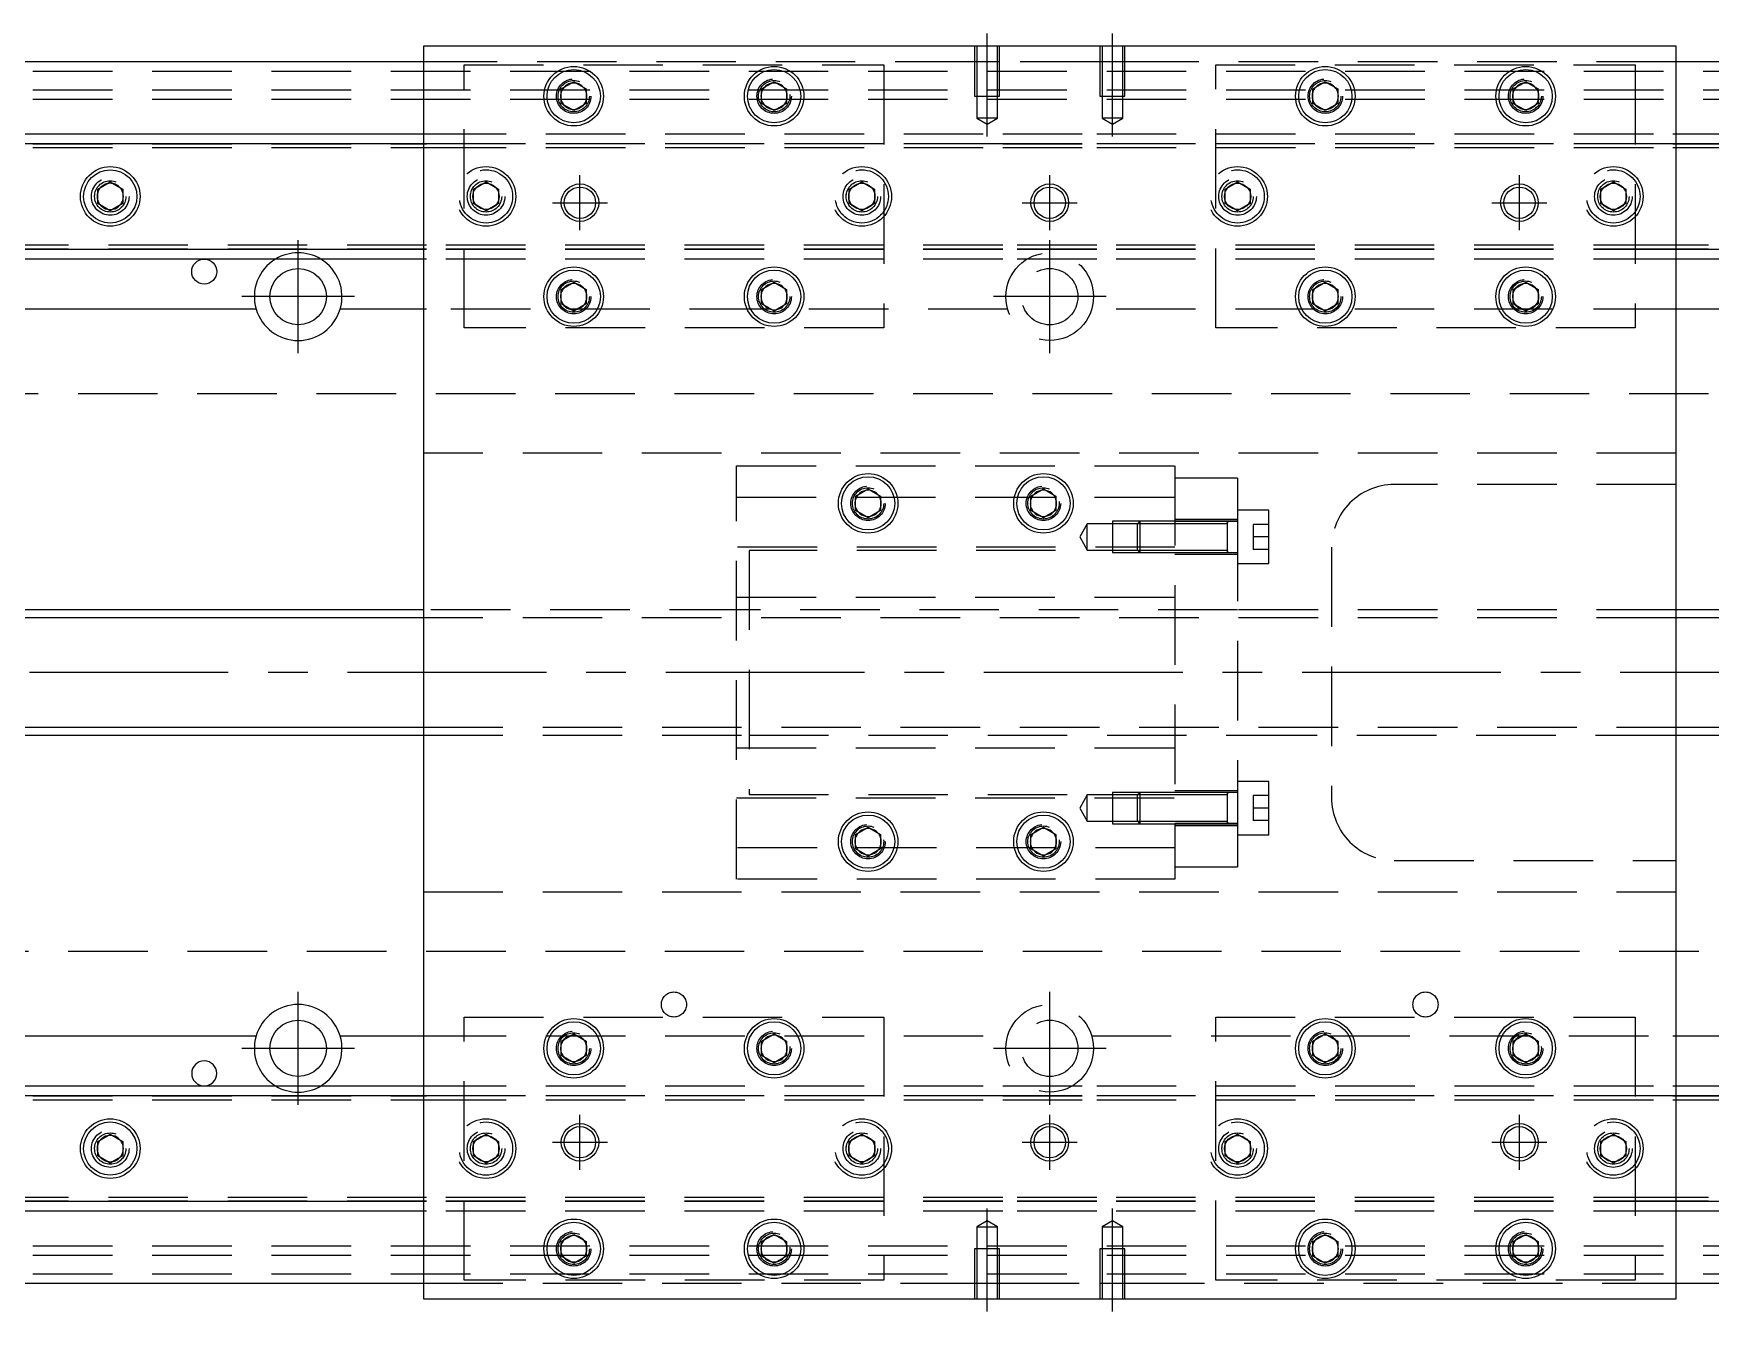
# Model space of a CAD drawing. Extents: x -20 to 1041, y -281 to 102.
# Drawn here: x 247.8 to 515.5, y -102 to 102 of the extents above; entities that cross this region are included whole.
import ezdxf

# ---------------------------------------------------------------- set-up
doc = ezdxf.new("R2010")
doc.units = 0
doc.linetypes.add('CENTER', pattern=[50.8, 31.75, -6.35, 6.35, -6.35])
doc.linetypes.add('DASHED', pattern=[19.05, 12.7, -6.35])
doc.layers.get('0').update_dxf_attribs({"linetype": 'CONTINUOUS'})
doc.layers.add('CENTER', color=1, linetype='CENTER')

msp = doc.modelspace()

# ---------------------------------------------------------------- linework, layer by layer
at = {"color": 7, "linetype": 'CONTINUOUS'}
for p, q in [((510, 100), (310, 100)), ((310, 100), (310, -100)), ((510, -100), (510, 100)), ((310, 97.5), (0, 97.5)), ((820, 97.5), (510, 97.5)), ((332, 93.1547), (334, 94.309402)), ((334, 94.309402), (336, 93.1547)), ((364, 93.1547), (366, 94.309402)), ((366, 94.309402), (368, 93.1547)), ((452, 93.1547), (454, 94.309402)), ((454, 94.309402), (456, 93.1547)), ((484, 93.1547), (486, 94.309402)), ((486, 94.309402), (488, 93.1547)), ((332, 90.8453), (332, 93.1547)), ((336, 93.1547), (336, 90.8453)), ((364, 90.8453), (364, 93.1547)), ((368, 93.1547), (368, 90.8453)), ((452, 90.8453), (452, 93.1547)), ((456, 93.1547), (456, 90.8453)), ((484, 90.8453), (484, 93.1547)), ((488, 93.1547), (488, 90.8453)), ((334, 89.690598), (332, 90.8453)), ((336, 90.8453), (334, 89.690598)), ((366, 89.690598), (364, 90.8453)), ((368, 90.8453), (366, 89.690598)), ((454, 89.690598), (452, 90.8453)), ((456, 90.8453), (454, 89.690598)), ((486, 89.690598), (484, 90.8453)), ((488, 90.8453), (486, 89.690598)), ((0, 86), (310, 86)), ((510, 86), (820, 86)), ((0, 84.460392), (310, 84.460392)), ((510, 84.460392), (820, 84.460392)), ((258, 77.1547), (260, 78.309402)), ((260, 78.309402), (262, 77.1547)), ((258, 74.8453), (258, 77.1547)), ((262, 77.1547), (262, 74.8453)), ((260, 73.690598), (258, 74.8453)), ((262, 74.8453), (260, 73.690598)), ((310, 67.539608), (0, 67.539608)), ((820, 67.539608), (510, 67.539608)), ((310, 66), (0, 66)), ((820, 66), (510, 66)), ((332, 61.1547), (334, 62.309402)), ((334, 62.309402), (336, 61.1547)), ((364, 61.1547), (366, 62.309402)), ((366, 62.309402), (368, 61.1547)), ((452, 61.1547), (454, 62.309402)), ((454, 62.309402), (456, 61.1547)), ((484, 61.1547), (486, 62.309402)), ((486, 62.309402), (488, 61.1547)), ((332, 58.8453), (332, 61.1547)), ((336, 61.1547), (336, 58.8453)), ((364, 58.8453), (364, 61.1547)), ((368, 61.1547), (368, 58.8453)), ((452, 58.8453), (452, 61.1547)), ((456, 61.1547), (456, 58.8453)), ((484, 58.8453), (484, 61.1547)), ((488, 61.1547), (488, 58.8453)), ((283.291796, 58), (176.708204, 58)), ((310, 58), (296.708204, 58)), ((334, 57.690598), (332, 58.8453)), ((336, 58.8453), (334, 57.690598)), ((366, 57.690598), (364, 58.8453)), ((368, 58.8453), (366, 57.690598)), ((454, 57.690598), (452, 58.8453)), ((456, 58.8453), (454, 57.690598)), ((486, 57.690598), (484, 58.8453)), ((488, 58.8453), (486, 57.690598)), ((523.291796, 58), (510, 58)), ((379, 28.1547), (381, 29.309402)), ((379, 25.8453), (379, 28.1547)), ((381, 29.309402), (383, 28.1547)), ((383, 28.1547), (383, 25.8453)), ((407, 28.1547), (409, 29.309402)), ((407, 25.8453), (407, 28.1547)), ((409, 29.309402), (411, 28.1547)), ((411, 28.1547), (411, 25.8453)), ((381, 24.690598), (379, 25.8453)), ((383, 25.8453), (381, 24.690598)), ((409, 24.690598), (407, 25.8453)), ((411, 25.8453), (409, 24.690598)), ((310, 10), (28, 10)), ((763, 10), (510, 10)), ((28, -10), (310, -10)), ((510, -10), (763, -10)), ((438.4, -19.550636), (438.4, -19.15063)), ((438.4, -24.15064), (438.4, -23.750636)), ((379, -25.8453), (381, -24.690598)), ((379, -28.1547), (379, -25.8453)), ((381, -24.690598), (383, -25.8453)), ((383, -25.8453), (383, -28.1547)), ((407, -25.8453), (409, -24.690598)), ((407, -28.1547), (407, -25.8453)), ((409, -24.690598), (411, -25.8453)), ((411, -25.8453), (411, -28.1547)), ((381, -29.309402), (379, -28.1547)), ((383, -28.1547), (381, -29.309402)), ((409, -29.309402), (407, -28.1547)), ((411, -28.1547), (409, -29.309402)), ((176.708204, -58), (283.291796, -58)), ((296.708204, -58), (310, -58)), ((332, -58.8453), (334, -57.690598)), ((332, -61.1547), (332, -58.8453)), ((334, -57.690598), (336, -58.8453)), ((336, -58.8453), (336, -61.1547)), ((364, -58.8453), (366, -57.690598)), ((364, -61.1547), (364, -58.8453)), ((366, -57.690598), (368, -58.8453)), ((368, -58.8453), (368, -61.1547)), ((452, -58.8453), (454, -57.690598)), ((452, -61.1547), (452, -58.8453)), ((454, -57.690598), (456, -58.8453)), ((456, -58.8453), (456, -61.1547)), ((484, -58.8453), (486, -57.690598)), ((484, -61.1547), (484, -58.8453)), ((486, -57.690598), (488, -58.8453)), ((488, -58.8453), (488, -61.1547)), ((510, -58), (523.291796, -58)), ((334, -62.309402), (332, -61.1547)), ((336, -61.1547), (334, -62.309402)), ((366, -62.309402), (364, -61.1547)), ((368, -61.1547), (366, -62.309402)), ((454, -62.309402), (452, -61.1547)), ((456, -61.1547), (454, -62.309402)), ((486, -62.309402), (484, -61.1547)), ((488, -61.1547), (486, -62.309402)), ((0, -66), (310, -66)), ((510, -66), (820, -66)), ((0, -67.539608), (310, -67.539608)), ((510, -67.539608), (820, -67.539608)), ((258, -74.8453), (260, -73.690598)), ((258, -77.1547), (258, -74.8453)), ((260, -73.690598), (262, -74.8453)), ((262, -74.8453), (262, -77.1547)), ((260, -78.309402), (258, -77.1547)), ((262, -77.1547), (260, -78.309402)), ((310, -84.460392), (0, -84.460392)), ((820, -84.460392), (510, -84.460392)), ((310, -86), (0, -86)), ((820, -86), (510, -86)), ((332, -90.8453), (334, -89.690598)), ((332, -93.1547), (332, -90.8453)), ((334, -89.690598), (336, -90.8453)), ((336, -90.8453), (336, -93.1547)), ((364, -90.8453), (366, -89.690598)), ((364, -93.1547), (364, -90.8453)), ((366, -89.690598), (368, -90.8453)), ((368, -90.8453), (368, -93.1547)), ((452, -90.8453), (454, -89.690598)), ((452, -93.1547), (452, -90.8453)), ((454, -89.690598), (456, -90.8453)), ((456, -90.8453), (456, -93.1547)), ((484, -90.8453), (486, -89.690598)), ((484, -93.1547), (484, -90.8453)), ((486, -89.690598), (488, -90.8453)), ((488, -90.8453), (488, -93.1547)), ((334, -94.309402), (332, -93.1547)), ((336, -93.1547), (334, -94.309402)), ((366, -94.309402), (364, -93.1547)), ((368, -93.1547), (366, -94.309402)), ((454, -94.309402), (452, -93.1547)), ((456, -93.1547), (454, -94.309402)), ((486, -94.309402), (484, -93.1547)), ((488, -93.1547), (486, -94.309402)), ((0, -97.5), (310, -97.5)), ((510, -97.5), (820, -97.5)), ((310, -100), (510, -100))]:
    msp.add_line(p, q, dxfattribs=at)
at = {"color": 3, "linetype": 'DASHED'}
for p, q in [((398.000006, 100), (398.000006, 92)), ((398.35, 100), (398.35, 92)), ((401.65, 92), (401.65, 100)), ((401.999994, 92), (401.999994, 100)), ((418.000006, 100), (418.000006, 92)), ((418.35, 100), (418.35, 92)), ((421.65, 92), (421.65, 100)), ((421.999994, 92), (421.999994, 100)), ((398.000006, 97.5), (310, 97.5)), ((316.5, 97), (383.5, 97)), ((316.5, 55), (316.5, 97)), ((383.5, 97), (383.5, 55)), ((401.999994, 97.5), (398.000006, 97.5)), ((418.000006, 97.5), (401.999994, 97.5)), ((421.999994, 97.5), (418.000006, 97.5)), ((510, 97.5), (421.999994, 97.5)), ((436.5, 55), (436.5, 97)), ((436.5, 97), (503.5, 97)), ((503.5, 97), (503.5, 55)), ((0, 96), (820, 96)), ((0, 93), (820, 93)), ((0, 91.5), (820, 91.5)), ((331.5, 92), (331.512884, 92.253488)), ((368.483582, 92.286038), (368.5, 92)), ((398.000006, 92), (401.999994, 92)), ((398.35, 92), (398.35, 88.5)), ((401.65, 88.5), (401.65, 92)), ((418.000006, 92), (421.999994, 92)), ((418.35, 92), (418.35, 88.5)), ((421.65, 88.5), (421.65, 92)), ((451.5, 92), (451.518502, 92.303588)), ((483.5, 92), (483.512884, 92.253488)), ((401.65, 88.5), (398.35, 88.5)), ((398.35, 88.5), (400, 87.547372)), ((400, 87.547372), (401.65, 88.5)), ((421.65, 88.5), (418.35, 88.5)), ((418.35, 88.5), (420, 87.547372)), ((420, 87.547372), (421.65, 88.5)), ((310, 86), (310.5, 86)), ((310.5, 86), (402.5, 86)), ((402.5, 86), (417.5, 86)), ((417.5, 86), (509.5, 86)), ((509.5, 86), (510, 86)), ((0, 84.403994), (310.5, 84.403994)), ((0, 83.8), (310.5, 83.8)), ((310, 84.460392), (310.5, 84.460392)), ((310.5, 84.460392), (402.5, 84.460392)), ((402.5, 84.403994), (310.5, 84.403994)), ((310.5, 83.8), (402.5, 83.8)), ((402.5, 84.460392), (417.5, 84.460392)), ((402.5, 84.403994), (417.5, 84.403994)), ((402.5, 83.8), (417.5, 83.8)), ((417.5, 84.460392), (509.5, 84.460392)), ((509.5, 84.403994), (417.5, 84.403994)), ((417.5, 83.8), (509.5, 83.8)), ((509.5, 84.460392), (510, 84.460392)), ((509.5, 84.403994), (820, 84.403994)), ((509.5, 83.8), (820, 83.8)), ((318, 77.1547), (320, 78.309402)), ((320, 78.309402), (322, 77.1547)), ((378, 77.1547), (380, 78.309402)), ((380, 78.309402), (382, 77.1547)), ((438, 77.1547), (440, 78.309402)), ((440, 78.309402), (442, 77.1547)), ((498, 77.1547), (500, 78.309402)), ((500, 78.309402), (502, 77.1547)), ((257.5, 76), (257.534018, 76.411016)), ((317.5, 76), (317.534018, 76.411016)), ((318, 74.8453), (318, 77.1547)), ((322, 77.1547), (322, 74.8453)), ((377.5, 76), (377.534018, 76.411016)), ((378, 74.8453), (378, 77.1547)), ((382, 77.1547), (382, 74.8453)), ((437.5, 76), (437.534018, 76.411016)), ((438, 74.8453), (438, 77.1547)), ((442, 77.1547), (442, 74.8453)), ((497.5, 76), (497.534018, 76.411016)), ((498, 74.8453), (498, 77.1547)), ((502, 77.1547), (502, 74.8453)), ((320, 73.690598), (318, 74.8453)), ((322, 74.8453), (320, 73.690598)), ((380, 73.690598), (378, 74.8453)), ((382, 74.8453), (380, 73.690598)), ((440, 73.690598), (438, 74.8453)), ((442, 74.8453), (440, 73.690598)), ((500, 73.690598), (498, 74.8453)), ((502, 74.8453), (500, 73.690598)), ((310.5, 68.2), (0, 68.2)), ((310.5, 67.596006), (0, 67.596006)), ((310.5, 67.539608), (310, 67.539608)), ((402.5, 68.2), (310.5, 68.2)), ((402.5, 67.596006), (310.5, 67.596006)), ((402.5, 67.539608), (310.5, 67.539608)), ((417.5, 68.2), (402.5, 68.2)), ((417.5, 67.596006), (402.5, 67.596006)), ((417.5, 67.539608), (402.5, 67.539608)), ((509.5, 68.2), (417.5, 68.2)), ((509.5, 67.596006), (417.5, 67.596006)), ((509.5, 67.539608), (417.5, 67.539608)), ((820, 68.2), (509.5, 68.2)), ((820, 67.596006), (509.5, 67.596006)), ((510, 67.539608), (509.5, 67.539608)), ((310.5, 66), (310, 66)), ((402.5, 66), (310.5, 66)), ((417.5, 66), (402.5, 66)), ((509.5, 66), (417.5, 66)), ((510, 66), (509.5, 66)), ((331.5, 60), (331.512884, 60.253488)), ((363.5, 60), (363.512884, 60.253488)), ((451.5, 60), (451.518502, 60.303588)), ((483.5, 60), (483.512884, 60.253488)), ((310.5, 58), (310, 58)), ((403.291796, 58), (310.5, 58)), ((509.5, 58), (416.708204, 58)), ((510, 58), (509.5, 58)), ((383.5, 55), (316.5, 55)), ((503.5, 55), (436.5, 55)), ((820, 44.5), (5.640312, 44.5)), ((510, 35), (310, 35)), ((360, -33), (360, 33)), ((360, 33), (430, 33)), ((430, 33), (430, -33)), ((440, 31), (430, 31)), ((440, 31), (440, 24.098756)), ((510, 30), (465, 30)), ((360, 28), (430, 28)), ((378.5, 27), (378.518502, 27.303588)), ((411.483582, 27.286038), (411.5, 27)), ((420, 24.15063), (420, 19.15064)), ((424.39998, 24.15063), (420, 24.15063)), ((424.4, 24.150636), (424, 23.750636)), ((424.4, 24.150636), (424.4, 19.150636)), ((430, 24.150636), (424.4, 24.150636)), ((430, 24.15063), (424.4, 24.15063)), ((440, 24.400636), (430, 24.400636)), ((440, 24.098756), (430, 24.098756)), ((438.405, 24.150636), (430.00002, 24.150636)), ((440, 24.150636), (438.395, 24.150636)), ((438.4, 23.893236), (438.4, 24.150636)), ((438.4, 24.150636), (438.4, 23.893186)), ((445, 25.900636), (440, 25.900636)), ((440, 24.098756), (440, -24.098756)), ((445, 17.400636), (445, 25.900636)), ((416, 23.750636), (414.787564, 21.650636)), ((414.787564, 21.650636), (416, 19.550636)), ((416, 19.550636), (416, 23.750636)), ((420, 23.750636), (416, 23.750636)), ((423.99998, 23.750636), (420, 23.750636)), ((424, 19.550636), (424, 23.750636)), ((430, 23.750636), (424, 23.750636)), ((438.4, 23.750636), (430.00002, 23.750636)), ((438.4, 19.408084), (438.4, 23.893236)), ((442.5, 23.650636), (442.5, 21.650636)), ((445, 23.650636), (442.5, 23.650636)), ((442.5, 21.650636), (442.5, 19.650636)), ((445, 21.650636), (442.5, 21.650636)), ((430, 20), (360, 20)), ((362, 19.5), (362, -19.5)), ((430, 19.5), (362, 19.5)), ((416, 19.550636), (420, 19.550636)), ((420, 19.550636), (423.99998, 19.550636)), ((420, 19.15064), (424.39998, 19.15064)), ((424, 19.550636), (424.4, 19.150636)), ((424, 19.550636), (430, 19.550636)), ((424.4, 19.15064), (430, 19.15064)), ((424.4, 19.150636), (430, 19.150636)), ((430, 18.900636), (440, 18.900636)), ((430.00002, 19.550636), (438.4, 19.550636)), ((430.00002, 19.150636), (438.405, 19.150636)), ((438.395, 19.150636), (440, 19.150636)), ((438.4, 19.408102), (438.4, 19.150636)), ((438.4, 19.150636), (438.4, 19.408084)), ((445, 19.650636), (442.5, 19.650636)), ((455, 20), (455, -20)), ((440, 17.400636), (445, 17.400636)), ((360, 12), (430, 12)), ((361.99998, 10), (310, 10)), ((510, 8.75), (310, 8.75)), ((440, 10), (362, 10)), ((510, 10), (440.00002, 10)), ((310, -8.75), (510, -8.75)), ((310, -10), (361.99998, -10)), ((362, -10), (440, -10)), ((440.00002, -10), (510, -10)), ((360, -12), (430, -12)), ((445, -17.400636), (440, -17.400636)), ((445, -25.900636), (445, -17.400636)), ((360, -20), (430, -20)), ((362, -19.5), (430, -19.5)), ((416, -19.550636), (414.787564, -21.650636)), ((416, -23.750636), (416, -19.550636)), ((420, -19.550636), (416, -19.550636)), ((420, -19.15064), (420, -24.15063)), ((424.39998, -19.15064), (420, -19.15064)), ((423.99998, -19.550636), (420, -19.550636)), ((424.4, -19.150636), (424, -19.550636)), ((424, -23.750636), (424, -19.550636)), ((430, -19.550636), (424, -19.550636)), ((424.4, -19.150636), (424.4, -24.150636)), ((430, -19.150636), (424.4, -19.150636)), ((430, -19.15064), (424.4, -19.15064)), ((440, -18.900636), (430, -18.900636)), ((438.405, -19.150636), (430.00002, -19.150636)), ((438.4, -19.550636), (430.00002, -19.550636)), ((440, -19.150636), (438.395, -19.150636)), ((438.4, -19.408034), (438.4, -19.150636)), ((438.4, -19.150636), (438.4, -19.408084)), ((438.4, -23.893186), (438.4, -19.408034)), ((442.5, -19.650636), (442.5, -21.650636)), ((445, -19.650636), (442.5, -19.650636)), ((414.787564, -21.650636), (416, -23.750636)), ((416, -23.750636), (420, -23.750636)), ((420, -23.750636), (423.99998, -23.750636)), ((424, -23.750636), (424.4, -24.150636)), ((424, -23.750636), (430, -23.750636)), ((430.00002, -23.750636), (438.4, -23.750636)), ((438.4, -23.893168), (438.4, -24.150636)), ((438.4, -24.150636), (438.4, -23.893186)), ((442.5, -21.650636), (442.5, -23.650636)), ((445, -21.650636), (442.5, -21.650636)), ((445, -23.650636), (442.5, -23.650636)), ((383.483582, -26.713962), (383.5, -27)), ((411.483582, -26.713962), (411.5, -27)), ((420, -24.15063), (424.39998, -24.15063)), ((424.4, -24.15063), (430, -24.15063)), ((424.4, -24.150636), (430, -24.150636)), ((440, -24.098756), (430, -24.098756)), ((440, -24.098756), (430, -24.098756)), ((430, -24.400636), (440, -24.400636)), ((430.00002, -24.150636), (438.405, -24.150636)), ((438.395, -24.150636), (440, -24.150636)), ((440, -24.098756), (440, -31)), ((440, -25.900636), (445, -25.900636)), ((430, -28), (360, -28)), ((430, -31), (440, -31)), ((465, -30), (510, -30)), ((430, -33), (360, -33)), ((310, -35), (510, -35)), ((5.640312, -44.5), (820, -44.5)), ((316.5, -55), (383.5, -55)), ((316.5, -97), (316.5, -55)), ((383.5, -55), (383.5, -97)), ((436.5, -97), (436.5, -55)), ((436.5, -55), (503.5, -55)), ((503.5, -55), (503.5, -97)), ((310, -58), (310.5, -58)), ((310.5, -58), (403.291796, -58)), ((416.708204, -58), (509.5, -58)), ((481.691578, -58), (482.25, -58)), ((509.5, -58), (510, -58)), ((331.5, -60), (331.512884, -59.746512)), ((368.483582, -59.713962), (368.5, -60)), ((451.5, -60), (451.518502, -59.696412)), ((488.483582, -59.713962), (488.5, -60)), ((310, -66), (310.5, -66)), ((310.5, -66), (402.5, -66)), ((402.5, -66), (417.5, -66)), ((417.5, -66), (509.5, -66)), ((509.5, -66), (510, -66)), ((0, -67.596006), (310.5, -67.596006)), ((0, -68.2), (310.5, -68.2)), ((310, -67.539608), (310.5, -67.539608)), ((310.5, -67.539608), (402.5, -67.539608)), ((402.5, -67.596006), (310.5, -67.596006)), ((310.5, -68.2), (402.5, -68.2)), ((402.5, -67.539608), (417.5, -67.539608)), ((402.5, -67.596006), (417.5, -67.596006)), ((402.5, -68.2), (417.5, -68.2)), ((417.5, -67.539608), (509.5, -67.539608)), ((509.5, -67.596006), (417.5, -67.596006)), ((417.5, -68.2), (509.5, -68.2)), ((509.5, -67.539608), (510, -67.539608)), ((509.5, -67.596006), (820, -67.596006)), ((509.5, -68.2), (820, -68.2)), ((318, -74.8453), (320, -73.690598)), ((318, -77.1547), (318, -74.8453)), ((320, -73.690598), (322, -74.8453)), ((322, -74.8453), (322, -77.1547)), ((378, -74.8453), (380, -73.690598)), ((378, -77.1547), (378, -74.8453)), ((380, -73.690598), (382, -74.8453)), ((382, -74.8453), (382, -77.1547)), ((438, -74.8453), (440, -73.690598)), ((438, -77.1547), (438, -74.8453)), ((440, -73.690598), (442, -74.8453)), ((442, -74.8453), (442, -77.1547)), ((498, -74.8453), (500, -73.690598)), ((498, -77.1547), (498, -74.8453)), ((500, -73.690598), (502, -74.8453)), ((502, -74.8453), (502, -77.1547)), ((257.5, -76), (257.534018, -75.588984)), ((317.5, -76), (317.534018, -75.588984)), ((320, -78.309402), (318, -77.1547)), ((322, -77.1547), (320, -78.309402)), ((377.5, -76), (377.534018, -75.588984)), ((380, -78.309402), (378, -77.1547)), ((382, -77.1547), (380, -78.309402)), ((437.5, -76), (437.534018, -75.588984)), ((440, -78.309402), (438, -77.1547)), ((442, -77.1547), (440, -78.309402)), ((497.5, -76), (497.534018, -75.588984)), ((500, -78.309402), (498, -77.1547)), ((502, -77.1547), (500, -78.309402)), ((310.5, -83.8), (0, -83.8)), ((310.5, -84.403994), (0, -84.403994)), ((310.5, -84.460392), (310, -84.460392)), ((402.5, -83.8), (310.5, -83.8)), ((402.5, -84.403994), (310.5, -84.403994)), ((402.5, -84.460392), (310.5, -84.460392)), ((417.5, -83.8), (402.5, -83.8)), ((417.5, -84.403994), (402.5, -84.403994)), ((417.5, -84.460392), (402.5, -84.460392)), ((509.5, -83.8), (417.5, -83.8)), ((509.5, -84.403994), (417.5, -84.403994)), ((509.5, -84.460392), (417.5, -84.460392)), ((820, -83.8), (509.5, -83.8)), ((820, -84.403994), (509.5, -84.403994)), ((510, -84.460392), (509.5, -84.460392)), ((310.5, -86), (310, -86)), ((402.5, -86), (310.5, -86)), ((400, -87.547372), (398.35, -88.5)), ((401.65, -88.5), (400, -87.547372)), ((417.5, -86), (402.5, -86)), ((509.5, -86), (417.5, -86)), ((420, -87.547372), (418.35, -88.5)), ((421.65, -88.5), (420, -87.547372)), ((510, -86), (509.5, -86)), ((398.35, -88.5), (401.65, -88.5)), ((398.35, -88.5), (398.35, -92)), ((401.65, -92), (401.65, -88.5)), ((418.35, -88.5), (421.65, -88.5)), ((418.35, -88.5), (418.35, -92)), ((421.65, -92), (421.65, -88.5)), ((0, -91.5), (820, -91.5)), ((0, -93), (820, -93)), ((331.5, -92), (331.512884, -91.746512)), ((368.483582, -91.713962), (368.5, -92)), ((401.999994, -92), (398.000006, -92)), ((398.000006, -92), (398.000006, -100)), ((398.35, -92), (398.35, -100)), ((401.65, -100), (401.65, -92)), ((401.999994, -100), (401.999994, -92)), ((421.999994, -92), (418.000006, -92)), ((418.000006, -92), (418.000006, -100)), ((418.35, -92), (418.35, -100)), ((421.65, -100), (421.65, -92)), ((421.999994, -100), (421.999994, -92)), ((451.5, -92), (451.518502, -91.696412)), ((488.483582, -91.713962), (488.5, -92)), ((0, -96), (820, -96)), ((310, -97.5), (398.000006, -97.5)), ((383.5, -97), (316.5, -97)), ((398.000006, -97.5), (401.999994, -97.5)), ((401.999994, -97.5), (418.000006, -97.5)), ((418.000006, -97.5), (421.999994, -97.5)), ((421.999994, -97.5), (510, -97.5)), ((503.5, -97), (436.5, -97))]:
    msp.add_line(p, q, dxfattribs=at)
at = {"color": 3, "linetype": 'CONTINUOUS'}
for p, q in [((310, 8.75), (28, 8.75)), ((763, 8.75), (510, 8.75)), ((28, -8.75), (310, -8.75)), ((510, -8.75), (763, -8.75))]:
    msp.add_line(p, q, dxfattribs=at)
at = {"color": 7, "linetype": 'CONTINUOUS'}
for centre, radius in [((334, 92), 4.75), ((366, 92), 4.75), ((454, 92), 4.75), ((486, 92), 4.75), ((334, 92), 4.25), ((366, 92), 4.25), ((454, 92), 4.25), ((486, 92), 4.25), ((260, 76), 4.75), ((260, 76), 4.25), ((320, 76), 2.1), ((380, 76), 2.1), ((410, 75), 3), ((440, 76), 2.1), ((500, 76), 2.1), ((335, 75), 2.5), ((410, 75), 2.5), ((485, 75), 2.5), ((275, 64), 2), ((290, 60), 4.5), ((334, 60), 4.75), ((366, 60), 4.75), ((454, 60), 4.75), ((486, 60), 4.75), ((334, 60), 4.25), ((366, 60), 4.25), ((454, 60), 4.25), ((486, 60), 4.25), ((381, 27), 4.75), ((381, 27), 4.25), ((409, 27), 4.75), ((409, 27), 4.25), ((381, -27), 4.75), ((381, -27), 4.25), ((409, -27), 4.75), ((409, -27), 4.25), ((290, -60), 4.5), ((334, -60), 4.75), ((334, -60), 4.25), ((366, -60), 4.75), ((366, -60), 4.25), ((454, -60), 4.75), ((454, -60), 4.25), ((486, -60), 4.75), ((486, -60), 4.25), ((260, -76), 4.75), ((260, -76), 4.25), ((410, -75), 3), ((320, -76), 2.1), ((335, -75), 2.5), ((380, -76), 2.1), ((410, -75), 2.5), ((440, -76), 2.1), ((485, -75), 2.5), ((500, -76), 2.1), ((334, -92), 4.75), ((334, -92), 4.25), ((366, -92), 4.75), ((366, -92), 4.25), ((454, -92), 4.75), ((454, -92), 4.25), ((486, -92), 4.75), ((486, -92), 4.25)]:
    msp.add_circle(centre, radius, dxfattribs=at)
at = {"color": 3, "linetype": 'DASHED'}
for centre, radius in [((334, 92), 2.75), ((334, 92), 2.5), ((366, 92), 2.75), ((366, 92), 2.5), ((454, 92), 2.75), ((454, 92), 2.5), ((486, 92), 2.75), ((486, 92), 2.5), ((320, 76), 4.75), ((380, 76), 4.75), ((440, 76), 4.75), ((500, 76), 4.75), ((260, 76), 3), ((260, 76), 2.5), ((320, 76), 4.25), ((320, 76), 3), ((320, 76), 2.5), ((380, 76), 4.25), ((380, 76), 3), ((380, 76), 2.5), ((440, 76), 4.25), ((440, 76), 3), ((440, 76), 2.5), ((500, 76), 4.25), ((500, 76), 3), ((500, 76), 2.5), ((410, 60), 7), ((410, 60), 4.5), ((334, 60), 2.75), ((334, 60), 2.5), ((366, 60), 2.75), ((366, 60), 2.5), ((454, 60), 2.75), ((454, 60), 2.5), ((486, 60), 2.75), ((486, 60), 2.5), ((381, 27), 2.75), ((381, 27), 2.5), ((409, 27), 2.75), ((409, 27), 2.5), ((381, -27), 2.75), ((381, -27), 2.5), ((409, -27), 2.75), ((409, -27), 2.5), ((350, -53), 2), ((410, -60), 7), ((470, -53), 2), ((410, -60), 4.5), ((334, -60), 2.75), ((334, -60), 2.5), ((366, -60), 2.75), ((366, -60), 2.5), ((454, -60), 2.75), ((454, -60), 2.5), ((486, -60), 2.75), ((486, -60), 2.5), ((320, -76), 4.75), ((320, -76), 4.25), ((380, -76), 4.75), ((380, -76), 4.25), ((440, -76), 4.75), ((440, -76), 4.25), ((500, -76), 4.75), ((500, -76), 4.25), ((260, -76), 3), ((260, -76), 2.5), ((320, -76), 3), ((320, -76), 2.5), ((380, -76), 3), ((380, -76), 2.5), ((440, -76), 3), ((440, -76), 2.5), ((500, -76), 3), ((500, -76), 2.5), ((334, -92), 2.75), ((334, -92), 2.5), ((366, -92), 2.75), ((366, -92), 2.5), ((454, -92), 2.75), ((454, -92), 2.5), ((486, -92), 2.75), ((486, -92), 2.5)]:
    msp.add_circle(centre, radius, dxfattribs=at)
at = {"color": 3, "linetype": 'CONTINUOUS'}
for centre in [(335, 75), (485, 75), (335, -75), (485, -75)]:
    msp.add_circle(centre, 3, dxfattribs=at)
at = {"color": 7, "linetype": 'CONTINUOUS'}
for centre, radius, start, end in [((334, 92), 2.1, 102.24721, 137.75279), ((334, 92), 2.1, 77.75279, 102.24721), ((334, 92), 2.1, 42.24721, 77.75279), ((366, 92), 2.1, 102.24721, 137.75279), ((366, 92), 2.1, 77.75279, 102.24721), ((366, 92), 2.1, 42.24721, 77.75279), ((454, 92), 2.1, 102.24721, 137.75279), ((454, 92), 2.1, 77.75279, 102.24721), ((454, 92), 2.1, 42.24721, 77.75279), ((486, 92), 2.1, 102.24721, 137.75279), ((486, 92), 2.1, 77.75279, 102.24721), ((486, 92), 2.1, 42.24721, 77.75279), ((334, 92), 2.1, 162.24721, 180), ((334, 92), 2.1, 180, 197.75279), ((334, 92), 2.1, 137.75279, 162.24721), ((334, 92), 2.1, 197.75279, 222.24721), ((334, 92), 2.1, 17.75279, 42.24721), ((334, 92), 2.1, 317.75279, 342.24721), ((334, 92), 2.1, 342.24721, 17.75279), ((366, 92), 2.1, 162.24721, 180), ((366, 92), 2.1, 180, 197.75279), ((366, 92), 2.1, 137.75279, 162.24721), ((366, 92), 2.1, 197.75279, 222.24721), ((366, 92), 2.1, 17.75279, 42.24721), ((366, 92), 2.1, 317.75279, 342.24721), ((366, 92), 2.1, 342.24721, 17.75279), ((454, 92), 2.1, 162.24721, 180), ((454, 92), 2.1, 180, 197.75279), ((454, 92), 2.1, 137.75279, 162.24721), ((454, 92), 2.1, 197.75279, 222.24721), ((454, 92), 2.1, 17.75279, 42.24721), ((454, 92), 2.1, 317.75279, 342.24721), ((454, 92), 2.1, 342.24721, 17.75279), ((486, 92), 2.1, 162.24721, 180), ((486, 92), 2.1, 180, 197.75279), ((486, 92), 2.1, 137.75279, 162.24721), ((486, 92), 2.1, 197.75279, 222.24721), ((486, 92), 2.1, 17.75279, 42.24721), ((486, 92), 2.1, 317.75279, 342.24721), ((486, 92), 2.1, 342.24721, 17.75279), ((334, 92), 2.1, 222.24721, 257.75279), ((334, 92), 2.1, 257.75279, 282.24721), ((334, 92), 2.1, 282.24721, 317.75279), ((366, 92), 2.1, 222.24721, 257.75279), ((366, 92), 2.1, 257.75279, 282.24721), ((366, 92), 2.1, 282.24721, 317.75279), ((454, 92), 2.1, 222.24721, 257.75279), ((454, 92), 2.1, 257.75279, 282.24721), ((454, 92), 2.1, 282.24721, 317.75279), ((486, 92), 2.1, 222.24721, 257.75279), ((486, 92), 2.1, 257.75279, 282.24721), ((486, 92), 2.1, 282.24721, 317.75279), ((260, 76), 2.1, 102.24721, 137.75279), ((260, 76), 2.1, 77.75279, 102.24721), ((260, 76), 2.1, 42.24721, 77.75279), ((260, 76), 2.1, 162.24721, 180), ((260, 76), 2.1, 180, 197.75279), ((260, 76), 2.1, 137.75279, 162.24721), ((260, 76), 2.1, 197.75279, 222.24721), ((260, 76), 2.1, 17.75279, 42.24721), ((260, 76), 2.1, 317.75279, 342.24721), ((260, 76), 2.1, 342.24721, 17.75279), ((260, 76), 2.1, 222.24721, 257.75279), ((260, 76), 2.1, 257.75279, 282.24721), ((260, 76), 2.1, 282.24721, 317.75279), ((290, 60), 7, 121.002719, 196.60155), ((290, 60), 7, 343.39845, 58.997281), ((334, 60), 2.1, 102.24721, 137.75279), ((334, 60), 2.1, 77.75279, 102.24721), ((334, 60), 2.1, 42.24721, 77.75279), ((366, 60), 2.1, 102.24721, 137.75279), ((366, 60), 2.1, 77.75279, 102.24721), ((366, 60), 2.1, 42.24721, 77.75279), ((454, 60), 2.1, 102.24721, 137.75279), ((454, 60), 2.1, 77.75279, 102.24721), ((454, 60), 2.1, 42.24721, 77.75279), ((486, 60), 2.1, 102.24721, 137.75279), ((486, 60), 2.1, 77.75279, 102.24721), ((486, 60), 2.1, 42.24721, 77.75279), ((334, 60), 2.1, 162.24721, 180), ((334, 60), 2.1, 180, 197.75279), ((334, 60), 2.1, 137.75279, 162.24721), ((334, 60), 2.1, 197.75279, 222.24721), ((334, 60), 2.1, 17.75279, 42.24721), ((334, 60), 2.1, 317.75279, 342.24721), ((334, 60), 2.1, 342.24721, 17.75279), ((366, 60), 2.1, 162.24721, 180), ((366, 60), 2.1, 180, 197.75279), ((366, 60), 2.1, 137.75279, 162.24721), ((366, 60), 2.1, 197.75279, 222.24721), ((366, 60), 2.1, 17.75279, 42.24721), ((366, 60), 2.1, 317.75279, 342.24721), ((366, 60), 2.1, 342.24721, 17.75279), ((454, 60), 2.1, 162.24721, 180), ((454, 60), 2.1, 180, 197.75279), ((454, 60), 2.1, 137.75279, 162.24721), ((454, 60), 2.1, 197.75279, 222.24721), ((454, 60), 2.1, 17.75279, 42.24721), ((454, 60), 2.1, 317.75279, 342.24721), ((454, 60), 2.1, 342.24721, 17.75279), ((486, 60), 2.1, 162.24721, 180), ((486, 60), 2.1, 180, 197.75279), ((486, 60), 2.1, 137.75279, 162.24721), ((486, 60), 2.1, 197.75279, 222.24721), ((486, 60), 2.1, 17.75279, 42.24721), ((486, 60), 2.1, 317.75279, 342.24721), ((486, 60), 2.1, 342.24721, 17.75279), ((290, 60), 7, 196.60155, 343.39845), ((334, 60), 2.1, 222.24721, 257.75279), ((334, 60), 2.1, 257.75279, 282.24721), ((334, 60), 2.1, 282.24721, 317.75279), ((366, 60), 2.1, 222.24721, 257.75279), ((366, 60), 2.1, 257.75279, 282.24721), ((366, 60), 2.1, 282.24721, 317.75279), ((454, 60), 2.1, 222.24721, 257.75279), ((454, 60), 2.1, 257.75279, 282.24721), ((454, 60), 2.1, 282.24721, 317.75279), ((486, 60), 2.1, 222.24721, 257.75279), ((486, 60), 2.1, 257.75279, 282.24721), ((486, 60), 2.1, 282.24721, 317.75279), ((381, 27), 2.1, 162.24721, 180), ((381, 27), 2.1, 180, 197.75279), ((381, 27), 2.1, 137.75279, 162.24721), ((381, 27), 2.1, 102.24721, 137.75279), ((381, 27), 2.1, 77.75279, 102.24721), ((381, 27), 2.1, 42.24721, 77.75279), ((381, 27), 2.1, 17.75279, 42.24721), ((381, 27), 2.1, 342.24721, 17.75279), ((409, 27), 2.1, 162.24721, 180), ((409, 27), 2.1, 180, 197.75279), ((409, 27), 2.1, 137.75279, 162.24721), ((409, 27), 2.1, 102.24721, 137.75279), ((409, 27), 2.1, 77.75279, 102.24721), ((409, 27), 2.1, 42.24721, 77.75279), ((409, 27), 2.1, 17.75279, 42.24721), ((409, 27), 2.1, 342.24721, 17.75279), ((381, 27), 2.1, 197.75279, 222.24721), ((381, 27), 2.1, 222.24721, 257.75279), ((381, 27), 2.1, 257.75279, 282.24721), ((381, 27), 2.1, 282.24721, 317.75279), ((381, 27), 2.1, 317.75279, 342.24721), ((409, 27), 2.1, 197.75279, 222.24721), ((409, 27), 2.1, 222.24721, 257.75279), ((409, 27), 2.1, 257.75279, 282.24721), ((409, 27), 2.1, 282.24721, 317.75279), ((409, 27), 2.1, 317.75279, 342.24721), ((381, -27), 2.1, 162.24721, 180), ((381, -27), 2.1, 137.75279, 162.24721), ((381, -27), 2.1, 102.24721, 137.75279), ((381, -27), 2.1, 77.75279, 102.24721), ((381, -27), 2.1, 42.24721, 77.75279), ((381, -27), 2.1, 17.75279, 42.24721), ((381, -27), 2.1, 342.24721, 17.75279), ((409, -27), 2.1, 162.24721, 180), ((409, -27), 2.1, 137.75279, 162.24721), ((409, -27), 2.1, 102.24721, 137.75279), ((409, -27), 2.1, 77.75279, 102.24721), ((409, -27), 2.1, 42.24721, 77.75279), ((409, -27), 2.1, 17.75279, 42.24721), ((409, -27), 2.1, 342.24721, 17.75279), ((381, -27), 2.1, 180, 197.75279), ((381, -27), 2.1, 197.75279, 222.24721), ((381, -27), 2.1, 222.24721, 257.75279), ((381, -27), 2.1, 257.75279, 282.24721), ((381, -27), 2.1, 282.24721, 317.75279), ((381, -27), 2.1, 317.75279, 342.24721), ((409, -27), 2.1, 180, 197.75279), ((409, -27), 2.1, 197.75279, 222.24721), ((409, -27), 2.1, 222.24721, 257.75279), ((409, -27), 2.1, 257.75279, 282.24721), ((409, -27), 2.1, 282.24721, 317.75279), ((409, -27), 2.1, 317.75279, 342.24721), ((290, -60), 7, 16.60155, 163.39845), ((290, -60), 7, 163.39845, 238.997281), ((290, -60), 7, 301.002719, 16.60155), ((334, -60), 2.1, 137.75279, 162.24721), ((334, -60), 2.1, 102.24721, 137.75279), ((334, -60), 2.1, 77.75279, 102.24721), ((334, -60), 2.1, 42.24721, 77.75279), ((334, -60), 2.1, 17.75279, 42.24721), ((366, -60), 2.1, 137.75279, 162.24721), ((366, -60), 2.1, 102.24721, 137.75279), ((366, -60), 2.1, 77.75279, 102.24721), ((366, -60), 2.1, 42.24721, 77.75279), ((366, -60), 2.1, 17.75279, 42.24721), ((454, -60), 2.1, 137.75279, 162.24721), ((454, -60), 2.1, 102.24721, 137.75279), ((454, -60), 2.1, 77.75279, 102.24721), ((454, -60), 2.1, 42.24721, 77.75279), ((454, -60), 2.1, 17.75279, 42.24721), ((486, -60), 2.1, 137.75279, 162.24721), ((486, -60), 2.1, 102.24721, 137.75279), ((486, -60), 2.1, 77.75279, 102.24721), ((486, -60), 2.1, 42.24721, 77.75279), ((486, -60), 2.1, 17.75279, 42.24721), ((334, -60), 2.1, 162.24721, 180), ((334, -60), 2.1, 180, 197.75279), ((334, -60), 2.1, 197.75279, 222.24721), ((334, -60), 2.1, 222.24721, 257.75279), ((334, -60), 2.1, 282.24721, 317.75279), ((334, -60), 2.1, 317.75279, 342.24721), ((334, -60), 2.1, 342.24721, 17.75279), ((366, -60), 2.1, 162.24721, 180), ((366, -60), 2.1, 180, 197.75279), ((366, -60), 2.1, 197.75279, 222.24721), ((366, -60), 2.1, 222.24721, 257.75279), ((366, -60), 2.1, 282.24721, 317.75279), ((366, -60), 2.1, 317.75279, 342.24721), ((366, -60), 2.1, 342.24721, 17.75279), ((454, -60), 2.1, 162.24721, 180), ((454, -60), 2.1, 180, 197.75279), ((454, -60), 2.1, 197.75279, 222.24721), ((454, -60), 2.1, 222.24721, 257.75279), ((454, -60), 2.1, 282.24721, 317.75279), ((454, -60), 2.1, 317.75279, 342.24721), ((454, -60), 2.1, 342.24721, 17.75279), ((486, -60), 2.1, 162.24721, 180), ((486, -60), 2.1, 180, 197.75279), ((486, -60), 2.1, 197.75279, 222.24721), ((486, -60), 2.1, 222.24721, 257.75279), ((486, -60), 2.1, 282.24721, 317.75279), ((486, -60), 2.1, 317.75279, 342.24721), ((486, -60), 2.1, 342.24721, 17.75279), ((275, -64), 2, 90, 270), ((275, -64), 2, 270, 90), ((334, -60), 2.1, 257.75279, 282.24721), ((366, -60), 2.1, 257.75279, 282.24721), ((454, -60), 2.1, 257.75279, 282.24721), ((486, -60), 2.1, 257.75279, 282.24721), ((260, -76), 2.1, 137.75279, 162.24721), ((260, -76), 2.1, 102.24721, 137.75279), ((260, -76), 2.1, 77.75279, 102.24721), ((260, -76), 2.1, 42.24721, 77.75279), ((260, -76), 2.1, 17.75279, 42.24721), ((260, -76), 2.1, 162.24721, 180), ((260, -76), 2.1, 180, 197.75279), ((260, -76), 2.1, 197.75279, 222.24721), ((260, -76), 2.1, 222.24721, 257.75279), ((260, -76), 2.1, 282.24721, 317.75279), ((260, -76), 2.1, 317.75279, 342.24721), ((260, -76), 2.1, 342.24721, 17.75279), ((260, -76), 2.1, 257.75279, 282.24721), ((334, -92), 2.1, 137.75279, 162.24721), ((334, -92), 2.1, 102.24721, 137.75279), ((334, -92), 2.1, 77.75279, 102.24721), ((334, -92), 2.1, 42.24721, 77.75279), ((334, -92), 2.1, 17.75279, 42.24721), ((366, -92), 2.1, 137.75279, 162.24721), ((366, -92), 2.1, 102.24721, 137.75279), ((366, -92), 2.1, 77.75279, 102.24721), ((366, -92), 2.1, 42.24721, 77.75279), ((366, -92), 2.1, 17.75279, 42.24721), ((454, -92), 2.1, 137.75279, 162.24721), ((454, -92), 2.1, 102.24721, 137.75279), ((454, -92), 2.1, 77.75279, 102.24721), ((454, -92), 2.1, 42.24721, 77.75279), ((454, -92), 2.1, 17.75279, 42.24721), ((486, -92), 2.1, 137.75279, 162.24721), ((486, -92), 2.1, 102.24721, 137.75279), ((486, -92), 2.1, 77.75279, 102.24721), ((486, -92), 2.1, 42.24721, 77.75279), ((486, -92), 2.1, 17.75279, 42.24721), ((334, -92), 2.1, 162.24721, 180), ((334, -92), 2.1, 180, 197.75279), ((334, -92), 2.1, 197.75279, 222.24721), ((334, -92), 2.1, 222.24721, 257.75279), ((334, -92), 2.1, 282.24721, 317.75279), ((334, -92), 2.1, 317.75279, 342.24721), ((334, -92), 2.1, 342.24721, 17.75279), ((366, -92), 2.1, 162.24721, 180), ((366, -92), 2.1, 180, 197.75279), ((366, -92), 2.1, 197.75279, 222.24721), ((366, -92), 2.1, 222.24721, 257.75279), ((366, -92), 2.1, 282.24721, 317.75279), ((366, -92), 2.1, 317.75279, 342.24721), ((366, -92), 2.1, 342.24721, 17.75279), ((454, -92), 2.1, 162.24721, 180), ((454, -92), 2.1, 180, 197.75279), ((454, -92), 2.1, 197.75279, 222.24721), ((454, -92), 2.1, 222.24721, 257.75279), ((454, -92), 2.1, 282.24721, 317.75279), ((454, -92), 2.1, 317.75279, 342.24721), ((454, -92), 2.1, 342.24721, 17.75279), ((486, -92), 2.1, 162.24721, 180), ((486, -92), 2.1, 180, 197.75279), ((486, -92), 2.1, 197.75279, 222.24721), ((486, -92), 2.1, 222.24721, 257.75279), ((486, -92), 2.1, 282.24721, 317.75279), ((486, -92), 2.1, 317.75279, 342.24721), ((486, -92), 2.1, 342.24721, 17.75279), ((334, -92), 2.1, 257.75279, 282.24721), ((366, -92), 2.1, 257.75279, 282.24721), ((454, -92), 2.1, 257.75279, 282.24721), ((486, -92), 2.1, 257.75279, 282.24721)]:
    msp.add_arc(centre, radius, start, end, dxfattribs=at)
at = {"color": 3, "linetype": 'DASHED'}
for centre, radius, start, end in [((290, 60), 7, 58.997281, 121.002719), ((331, 60), 7, 341.96968, 343.39845), ((465, 20), 10, 90, 180), ((465, -20), 10, 180, 270), ((290, -60), 7, 238.997281, 301.002719)]:
    msp.add_arc(centre, radius, start, end, dxfattribs=at)
at = {"layer": 'CENTER', "color": 1, "linetype": 'CENTER'}
for p, q in [((400, 85.547372), (400, 102)), ((420, 85.547372), (420, 102)), ((335, 70.6), (335, 79.4)), ((410, 70.6), (410, 79.4)), ((485, 70.6), (485, 79.4)), ((330.6, 75), (339.4, 75)), ((405.6, 75), (414.4, 75)), ((480.6, 75), (489.4, 75)), ((290, 51), (290, 69)), ((410, 51), (410, 69)), ((299, 60), (281, 60)), ((419, 60), (401, 60)), ((888.445, 0), (-20, 0)), ((290, -69), (290, -51)), ((410, -69), (410, -51)), ((299, -60), (281, -60)), ((419, -60), (401, -60)), ((335, -79.4), (335, -70.6)), ((410, -79.4), (410, -70.6)), ((485, -79.4), (485, -70.6)), ((330.6, -75), (339.4, -75)), ((405.6, -75), (414.4, -75)), ((480.6, -75), (489.4, -75)), ((400, -102), (400, -85.547372)), ((420, -102), (420, -85.547372))]:
    msp.add_line(p, q, dxfattribs=at)

doc.saveas('drawing.dxf')
